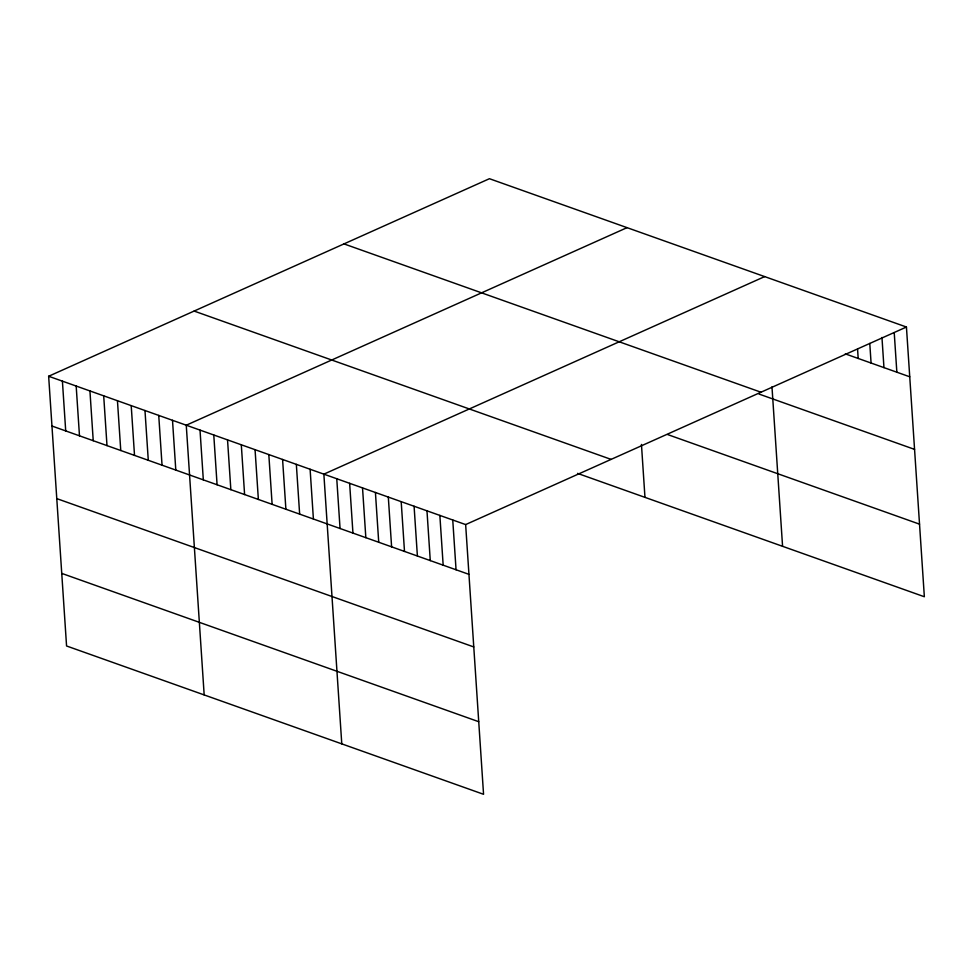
<?xml version="1.0" encoding="UTF-8"?>
<svg xmlns="http://www.w3.org/2000/svg" width="973" height="973" viewBox="0 0 973 973"><rect width="100%" height="100%" fill="white"/><g stroke="black" fill="none" stroke-linecap="round" stroke-linejoin="round"><path stroke-width="1.46" d="M48.65 376.259L465.641 524.581L483.557 794.296L66.565 645.975L48.65 376.259L489.443 178.704L906.435 327.025L924.35 596.741L577.536 473.377M627.05 227.646L186.257 425.213L204.172 694.917M764.656 276.6L323.863 474.155L341.778 743.871M465.641 524.581L906.435 327.025M845.294 353.868L909.743 376.794M343.98 243.895L760.971 392.216M759.025 394.053L914.559 449.38M667.673 434.566L919.534 524.155M194.113 311.068L611.105 459.39M51.958 426.028L468.95 574.35M56.775 498.614L473.766 646.936M61.749 573.389L478.728 721.711M894.248 332.997L896.851 372.209M881.964 337.461L883.958 367.624M869.777 343.433L871.078 363.038M857.59 349.404L858.186 358.453M771.978 386.853L782.572 546.315M641.45 444.442L644.965 497.361M452.749 519.996L456.057 569.764M439.857 515.41L443.165 565.191M426.977 510.825L430.273 560.606M414.084 506.252L417.393 556.021M401.192 501.667L404.5 551.436M388.312 497.081L391.608 546.85M375.42 492.496L378.728 542.265M362.528 487.911L365.836 537.68M349.635 483.326L352.944 533.095M336.755 478.74L340.051 528.509M310.107 469.254L313.403 519.035M296.339 464.364L299.648 514.133M282.584 459.475L285.892 509.244M268.816 454.573L272.124 504.342M255.06 449.684L258.368 499.453M241.304 444.783L244.6 494.552M227.536 439.893L230.844 489.662M213.78 434.992L217.088 484.761M200.012 430.102L203.321 479.871M172.501 420.312L175.797 470.081M158.733 415.422L162.041 465.191M144.977 410.521L148.285 460.29M131.209 405.632L134.517 455.4M117.453 400.73L120.761 450.499M103.697 395.841L106.994 445.61M89.93 390.939L93.238 440.72M76.174 386.05L79.482 435.819M62.406 381.161L65.714 430.93"/></g></svg>
